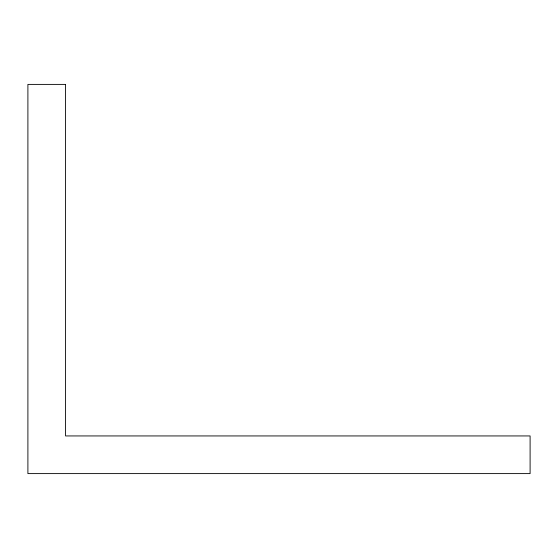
<?xml version="1.0" encoding="UTF-8"?>
<svg xmlns="http://www.w3.org/2000/svg" width="558" height="558" viewBox="0 0 558 558"><rect width="100%" height="100%" fill="white"/><g stroke="black" fill="none" stroke-linecap="round" stroke-linejoin="round"><path stroke-width="0.84" d="M65.565 84.398L27.9 84.398L27.9 473.603L530.1 473.603L530.1 435.938L65.565 435.938L65.565 84.398"/></g></svg>
